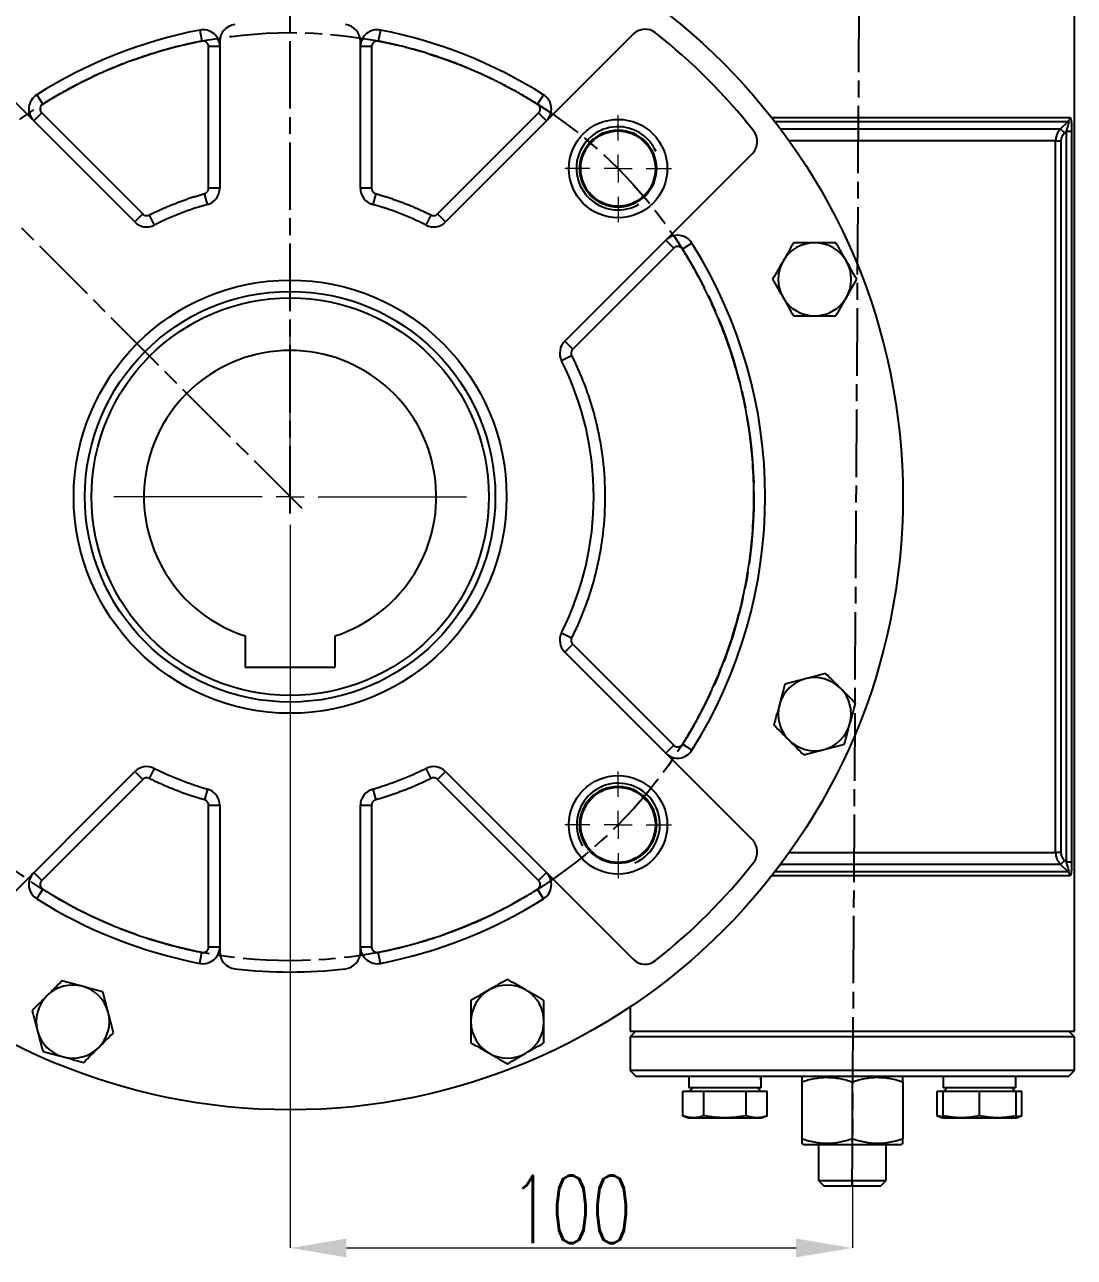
# Model space of a CAD drawing. Header units: millimetres. Extents: x 2448 to 4397, y 790 to 2168.
# Drawn here: x 3603.6 to 3790.3, y 1406.6 to 1625.7 of the extents above; entities that cross this region are included whole.
import ezdxf

# ---------------------------------------------------------------- set-up
doc = ezdxf.new("R2010")
doc.units = ezdxf.units.MM
doc.linetypes.add('AM_ISO08W050', pattern=[18, 12, -1.5, 3, -1.5])
for name, color, linetype, lineweight in [('10', 7, 'Continuous', 0), ('AM_5', 3, 'Continuous', 25), ('AM_7', 4, 'AM_ISO08W050', 25), ('粗实线', 7, 'Continuous', 40)]:
    doc.layers.add(name, color=color, linetype=linetype, lineweight=lineweight)
doc.styles.add('SLDTEXTSTYLE1', font='txt.shx', dxfattribs={"width": 0.7, "bigfont": 'gbcbig.shx'})
doc.dimstyles.new('SLDDIMSTYLE12$0', dxfattribs={"dimtxt": 12, "dimasz": 10, "dimexe": 0, "dimexo": 0.0625, "dimgap": 0.875, "dimtad": 1, "dimdec": 1, "dimlfac": 1.8, "dimrnd": 1e-09, "dimzin": 12, "dimdsep": 46, "dimtxsty": 'SLDTEXTSTYLE1', "dimcen": 0.09, "dimdle": 8.16, "dimclrd": 3, "dimclre": 3, "dimadec": 0, "dimazin": 3, "dimtfac": 1, "dimtdec": 1, "dimtofl": 0, "dimtmove": 0, "dimatfit": 3, "dimfxl": 0, "dimfrac": 2, "dimtolj": 1, "dimlwd": 5, "dimlwe": 5, "dimarcsym": 0})
doc.dimstyles.new('SLDDIMSTYLE12$2', dxfattribs={"dimtxt": 12, "dimasz": 10, "dimexe": 0, "dimexo": 0.0625, "dimgap": 0.875, "dimtad": 1, "dimdec": 1, "dimlfac": 1.8, "dimrnd": 1e-09, "dimzin": 12, "dimdsep": 46, "dimtxsty": 'SLDTEXTSTYLE1', "dimcen": 0.09, "dimdle": 8.16, "dimclrd": 3, "dimclre": 3, "dimadec": 0, "dimazin": 3, "dimtfac": 1, "dimtdec": 1, "dimtofl": 0, "dimtmove": 0, "dimatfit": 3, "dimfxl": 0, "dimfrac": 2, "dimtolj": 1, "dimlwd": 5, "dimlwe": 5, "dimarcsym": 0})
doc.dimstyles.new('SLDDIMSTYLE12$3', dxfattribs={"dimtxt": 12, "dimasz": 10, "dimexe": 0, "dimexo": 0.0625, "dimgap": 0.875, "dimtad": 1, "dimdec": 1, "dimlfac": 1.8, "dimrnd": 1e-09, "dimzin": 12, "dimdsep": 46, "dimtxsty": 'SLDTEXTSTYLE1', "dimcen": 0.09, "dimdle": 8.16, "dimclrd": 3, "dimclre": 3, "dimadec": 0, "dimazin": 3, "dimtfac": 1, "dimtdec": 1, "dimtofl": 0, "dimtmove": 0, "dimatfit": 3, "dimfxl": 0, "dimfrac": 2, "dimtolj": 1, "dimlwd": 5, "dimlwe": 5, "dimarcsym": 0})

# ---------------------------------------------------------------- blocks, each defined once
blk = doc.blocks.new('SW_CENTERMARKSYMBOL_0')
at = {"layer": '10', "color": 0}
for p, q in [((0, 1), (0, 6.269)), ((0, 0), (0, 0.5)), ((-1, 0), (-6.269, 0)), ((0, 0), (-0.5, 0)), ((0, 0), (0, -0.5)), ((0, 0), (0.5, 0)), ((1, 0), (6.269, 0)), ((0, -1), (0, -6.269))]:
    blk.add_line(p, q, dxfattribs=at)
blk = doc.blocks.new('SW_CENTERMARKSYMBOL_1')
at = {"layer": '10', "color": 0}
for p, q in [((0, 1), (0, 1.9)), ((0, 0), (0, 0.5)), ((-1, 0), (-1.9, 0)), ((0, 0), (-0.5, 0)), ((0, 0), (0, -0.5)), ((0, 0), (0.5, 0)), ((1, 0), (1.9, 0)), ((0, -1), (0, -1.9))]:
    blk.add_line(p, q, dxfattribs=at)
blk = doc.blocks.new('SW_CENTERMARKSYMBOL_4')
at = {"layer": '10', "color": 0}
for p, q in [((0, 1), (0, 1.9)), ((0, 0), (0, 0.5)), ((-1, 0), (-1.9, 0)), ((0, 0), (-0.5, 0)), ((0, 0), (0, -0.5)), ((0, 0), (0.5, 0)), ((1, 0), (1.9, 0)), ((0, -1), (0, -1.9))]:
    blk.add_line(p, q, dxfattribs=at)
blk = doc.blocks.new('*D62')
at = {"layer": 'AM_5', "color": 3, "linetype": 'Continuous', "lineweight": 5, "transparency": 16777216}
blk.add_line((3517.02, 1627.25), (3550.51, 1605.85), dxfattribs=at)
at = {"layer": 'AM_5', "color": 3, "lineweight": 5, "transparency": 16777216}
for p, q in [((3650.7, 1541.78), (3650.88, 1541.78)), ((3650.79, 1541.69), (3650.79, 1541.87))]:
    blk.add_line(p, q, dxfattribs=at)
at = {"layer": 'AM_5', "color": 3, "transparency": 16777216}
blk.add_solid([(3551.41, 1607.26), (3549.62, 1604.45), (3558.94, 1600.47)], dxfattribs=at)
at = {"layer": 'Defpoints', "color": 0, "transparency": 16777216}
for p in [(3558.94, 1600.47), (3742.64, 1483.09)]:
    blk.add_point(p, dxfattribs=at)
at = {"layer": 'AM_5', "color": 0, "transparency": 16777216, "insert": (3533.25, 1625.04), "char_height": 12, "attachment_point": 5, "rotation": 327.4226, "style": 'SLDTEXTSTYLE1'}
blk.add_mtext('\\A1;∅218', dxfattribs=at)
blk = doc.blocks.new('*D63')
at = {"layer": 'AM_5', "color": 3, "linetype": 'Continuous', "lineweight": 5, "transparency": 16777216}
blk.add_line((3499.64, 1576.14), (3560.59, 1562.29), dxfattribs=at)
at = {"layer": 'AM_5', "color": 3, "lineweight": 5, "transparency": 16777216}
for p, q in [((3650.7, 1541.78), (3650.88, 1541.78)), ((3650.79, 1541.69), (3650.79, 1541.87))]:
    blk.add_line(p, q, dxfattribs=at)
at = {"layer": 'AM_5', "color": 3, "transparency": 16777216}
blk.add_solid([(3560.96, 1563.91), (3560.22, 1560.66), (3570.34, 1560.07)], dxfattribs=at)
at = {"layer": 'Defpoints', "color": 0, "transparency": 16777216}
for p in [(3570.34, 1560.07), (3731.24, 1523.48)]:
    blk.add_point(p, dxfattribs=at)
at = {"layer": 'AM_5', "color": 0, "transparency": 16777216, "insert": (3515.67, 1579.55), "char_height": 12, "attachment_point": 5, "rotation": 347.19, "style": 'SLDTEXTSTYLE1'}
blk.add_mtext('\\A1;∅165', dxfattribs=at)
blk = doc.blocks.new('*D68')
at = {"layer": 'AM_5', "color": 3, "lineweight": 5, "transparency": 16777216}
blk.add_line((3650.79, 1510.37), (3650.79, 1408.22), dxfattribs=at)
at = {"layer": 'AM_5', "color": 3, "linetype": 'Continuous', "lineweight": 5, "transparency": 16777216}
for p, q in [((3750.8, 1420.16), (3750.8, 1408.22)), ((3660.79, 1408.22), (3740.8, 1408.22))]:
    blk.add_line(p, q, dxfattribs=at)
at = {"layer": 'AM_5', "color": 3, "transparency": 16777216}
for points in [[(3660.79, 1409.89), (3660.79, 1406.56), (3650.79, 1408.22)], [(3740.8, 1409.89), (3740.8, 1406.56), (3750.8, 1408.22)]]:
    blk.add_solid(points, dxfattribs=at)
at = {"layer": 'Defpoints', "color": 0, "transparency": 16777216}
for p in [(3650.79, 1510.43), (3750.8, 1420.22), (3750.8, 1408.22)]:
    blk.add_point(p, dxfattribs=at)
at = {"layer": 'AM_5', "color": 0, "transparency": 16777216, "insert": (3700.79, 1415.1), "char_height": 12, "attachment_point": 5, "style": 'SLDTEXTSTYLE1'}
blk.add_mtext('\\A1;100', dxfattribs=at)
blk = doc.blocks.new('*D51')
at = {"layer": 'AM_5', "color": 3, "linetype": 'Continuous', "lineweight": 5, "transparency": 16777216}
blk.add_line((3650.79, 1656.41), (3650.79, 1666.64), dxfattribs=at)
at = {"layer": 'AM_5', "color": 3, "lineweight": 5, "transparency": 16777216}
blk.add_line((3592.41, 1600.16), (3562.5, 1630.07), dxfattribs=at)
at = {"layer": 'AM_5', "color": 3, "linetype": 'Continuous', "lineweight": 5, "transparency": 16777216}
blk.add_arc((3650.79, 1541.78), 124.86, 94.59, 130.41, dxfattribs=at)
at = {"layer": 'AM_5', "color": 3, "transparency": 16777216}
for points in [[(3640.73, 1667.9), (3640.87, 1664.57), (3650.79, 1666.64)], [(3570.98, 1635.62), (3568.72, 1638.07), (3562.5, 1630.07)]]:
    blk.add_solid(points, dxfattribs=at)
at = {"layer": 'Defpoints', "color": 0, "transparency": 16777216}
for p in [(3618.48, 1662.38), (3650.79, 1656.35), (3592.46, 1600.11), (3650.79, 1541.78), (3650.79, 1426.29)]:
    blk.add_point(p, dxfattribs=at)
at = {"layer": 'AM_5', "color": 0, "transparency": 16777216, "insert": (3600.38, 1663.48), "char_height": 12, "attachment_point": 5, "rotation": 22.5, "style": 'SLDTEXTSTYLE1'}
blk.add_mtext('\\A1;45°', dxfattribs=at)
blk = doc.blocks.new('*U44')
at = {"layer": 'AM_5', "linetype": 'ByBlock'}
blk.add_arc((0, 0.31), 7.39, 113.617, 30.178, dxfattribs=at)
at = {"layer": '粗实线', "linetype": 'ByBlock'}
blk.add_circle((0.05, 0.33), 6.75, dxfattribs=at)
blk = doc.blocks.new('*U46')
at = {"layer": '粗实线', "color": 0, "linetype": 'ByBlock', "lineweight": -2, "transparency": 16777216}
blk.add_blockref('*U44', (19354.88, 3195.29), dxfattribs=at)
for p, rotation in [((19471.27, 3195.66), 270), ((19355.25, 3078.89), 90.00000000000001), ((19471.65, 3079.27), 180)]:
    blk.add_blockref('*U44', p, dxfattribs=dict(at, rotation=rotation))

msp = doc.modelspace()

# ---------------------------------------------------------------- linework, layer by layer
at = {"color": 7, "linetype": 'Continuous', "lineweight": 25}
for p, q in [((3790.291, 1446.777), (3790.291, 1636.777)), ((3623.155, 1590.626), (3589.774, 1624.007)), ((3634.721, 1624.734), (3635.101, 1622.771)), ((3666.862, 1624.734), (3666.482, 1622.771)), ((3711.809, 1624.007), (3678.427, 1590.626)), ((3638.291, 1621.789), (3636.291, 1621.789)), ((3636.291, 1596.629), (3636.291, 1621.789)), ((3638.291, 1622.721), (3638.291, 1596.629)), ((3663.291, 1596.629), (3663.291, 1622.721)), ((3665.291, 1621.789), (3663.291, 1621.789)), ((3665.291, 1621.789), (3665.291, 1596.629)), ((3605.713, 1613.248), (3606.78, 1611.556)), ((3695.87, 1613.248), (3694.803, 1611.556)), ((3606.606, 1610.004), (3605.192, 1608.589)), ((3606.606, 1610.004), (3624.57, 1592.04)), ((3677.013, 1592.04), (3694.977, 1610.004)), ((3696.391, 1608.589), (3694.977, 1610.004)), ((3736.444, 1609.191), (3789.49, 1609.191)), ((3736.996, 1608.484), (3789.203, 1608.484)), ((3738.007, 1607.155), (3787.847, 1607.155)), ((3787.847, 1607.155), (3789.203, 1608.484)), ((3788.539, 1606.448), (3787.847, 1607.155)), ((3788.539, 1606.448), (3788.821, 1606.724)), ((3789.809, 1606.724), (3788.821, 1606.724)), ((3788.821, 1606.724), (3788.821, 1476.829)), ((3789.809, 1606.724), (3789.809, 1476.829)), ((3786.962, 1605.034), (3739.558, 1605.034)), ((3786.962, 1478.519), (3786.962, 1605.034)), ((3786.962, 1605.034), (3787.94, 1605.034)), ((3787.94, 1478.519), (3787.94, 1605.034)), ((3699.641, 1569.413), (3733.022, 1602.794)), ((3636.107, 1593.742), (3635.563, 1595.666)), ((3638.291, 1596.629), (3636.291, 1596.629)), ((3665.291, 1596.629), (3663.291, 1596.629)), ((3666.019, 1595.666), (3665.476, 1593.742)), ((3624.57, 1592.04), (3623.155, 1590.626)), ((3625.724, 1591.853), (3626.62, 1590.065)), ((3674.963, 1590.065), (3675.858, 1591.853)), ((3678.427, 1590.626), (3677.013, 1592.04)), ((3719.018, 1585.962), (3717.604, 1587.376)), ((3722.263, 1586.855), (3720.571, 1585.788)), ((3719.018, 1585.962), (3701.055, 1567.998)), ((3701.055, 1567.998), (3699.641, 1569.413)), ((3700.868, 1566.844), (3699.079, 1565.949)), ((3642.791, 1517.038), (3642.791, 1511.477)), ((3658.791, 1511.477), (3658.791, 1517.038)), ((3699.079, 1517.605), (3700.868, 1516.71)), ((3699.641, 1514.141), (3701.055, 1515.555)), ((3701.055, 1515.555), (3719.018, 1497.591)), ((3733.022, 1480.759), (3699.641, 1514.141)), ((3642.791, 1511.477), (3658.791, 1511.477)), ((3717.604, 1496.177), (3719.018, 1497.591)), ((3722.263, 1496.698), (3720.571, 1497.765)), ((3589.774, 1459.546), (3623.155, 1492.927)), ((3623.155, 1492.927), (3624.57, 1491.513)), ((3626.62, 1493.489), (3625.724, 1491.7)), ((3675.858, 1491.7), (3674.963, 1493.489)), ((3677.013, 1491.513), (3678.427, 1492.927)), ((3678.427, 1492.927), (3711.809, 1459.546)), ((3624.57, 1491.513), (3606.606, 1473.55)), ((3694.977, 1473.55), (3677.013, 1491.513)), ((3636.107, 1489.812), (3635.563, 1487.887)), ((3665.476, 1489.812), (3666.019, 1487.887)), ((3636.291, 1486.925), (3638.291, 1486.925)), ((3636.291, 1461.764), (3636.291, 1486.925)), ((3638.291, 1486.925), (3638.291, 1460.832)), ((3663.291, 1460.832), (3663.291, 1486.925)), ((3663.291, 1486.925), (3665.291, 1486.925)), ((3665.291, 1486.925), (3665.291, 1461.764)), ((3739.558, 1478.519), (3786.962, 1478.519)), ((3787.94, 1478.519), (3786.962, 1478.519)), ((3787.847, 1476.398), (3788.539, 1477.105)), ((3788.539, 1477.105), (3788.821, 1476.829)), ((3605.192, 1474.964), (3606.606, 1473.55)), ((3694.977, 1473.55), (3696.391, 1474.964)), ((3789.203, 1475.07), (3736.996, 1475.07)), ((3787.847, 1476.398), (3738.007, 1476.398)), ((3789.203, 1475.07), (3787.847, 1476.398)), ((3789.809, 1476.829), (3788.821, 1476.829)), ((3789.49, 1474.362), (3736.444, 1474.362)), ((3605.713, 1470.305), (3606.78, 1471.997)), ((3695.87, 1470.305), (3694.803, 1471.997)), ((3636.291, 1461.764), (3638.291, 1461.764)), ((3663.291, 1461.764), (3665.291, 1461.764)), ((3634.721, 1458.819), (3635.101, 1460.782)), ((3666.862, 1458.819), (3666.482, 1460.782)), ((3711.291, 1451.108), (3711.291, 1446.777)), ((3712.291, 1446.777), (3711.291, 1445.777)), ((3711.291, 1446.777), (3750.791, 1446.777)), ((3750.791, 1446.777), (3790.291, 1446.777)), ((3790.291, 1445.777), (3789.291, 1446.777)), ((3711.291, 1445.777), (3711.291, 1439.777)), ((3750.791, 1445.777), (3711.291, 1445.777)), ((3790.291, 1445.777), (3750.791, 1445.777)), ((3790.291, 1439.777), (3790.291, 1445.777)), ((3711.291, 1439.777), (3712.291, 1438.777)), ((3790.291, 1439.777), (3711.291, 1439.777)), ((3789.291, 1438.777), (3790.291, 1439.777)), ((3712.291, 1438.777), (3789.291, 1438.777)), ((3721.724, 1438.777), (3721.724, 1436.677)), ((3734.604, 1436.677), (3734.604, 1438.777)), ((3742.166, 1438.777), (3741.791, 1438.56)), ((3741.791, 1437.756), (3741.791, 1427.597)), ((3750.791, 1437.756), (3750.791, 1427.597)), ((3759.791, 1438.56), (3759.416, 1438.777)), ((3759.791, 1437.756), (3759.791, 1427.597)), ((3766.979, 1438.777), (3766.979, 1436.677)), ((3779.859, 1436.677), (3779.859, 1438.777)), ((3720.658, 1431.743), (3720.658, 1436.077)), ((3720.658, 1436.077), (3724.411, 1436.077)), ((3734.604, 1436.677), (3721.724, 1436.677)), ((3722.429, 1436.677), (3721.829, 1436.077)), ((3724.411, 1431.743), (3724.411, 1436.077)), ((3724.411, 1436.077), (3731.917, 1436.077)), ((3731.917, 1431.743), (3731.917, 1436.077)), ((3731.917, 1436.077), (3735.67, 1436.077)), ((3734.499, 1436.077), (3733.899, 1436.677)), ((3735.67, 1431.743), (3735.67, 1436.077)), ((3765.913, 1431.743), (3765.913, 1436.077)), ((3765.913, 1436.077), (3766.919, 1436.077)), ((3766.919, 1436.077), (3766.919, 1431.743)), ((3766.919, 1436.077), (3773.419, 1436.077)), ((3779.859, 1436.677), (3766.979, 1436.677)), ((3767.684, 1436.677), (3767.084, 1436.077)), ((3773.419, 1431.743), (3773.419, 1436.077)), ((3773.419, 1436.077), (3779.919, 1436.077)), ((3779.754, 1436.077), (3779.154, 1436.677)), ((3779.919, 1436.077), (3780.924, 1436.077)), ((3779.919, 1431.743), (3779.919, 1436.077)), ((3780.924, 1431.743), (3780.924, 1436.077)), ((3720.658, 1431.743), (3721.664, 1431.377)), ((3721.664, 1431.377), (3722.535, 1431.377)), ((3722.535, 1431.377), (3728.164, 1431.377)), ((3728.164, 1431.377), (3733.793, 1431.377)), ((3733.793, 1431.377), (3734.664, 1431.377)), ((3734.664, 1431.377), (3735.67, 1431.743)), ((3765.913, 1431.743), (3766.919, 1431.377)), ((3766.919, 1431.547), (3765.913, 1431.743)), ((3766.919, 1431.377), (3770.169, 1431.377)), ((3770.169, 1431.377), (3776.669, 1431.377)), ((3776.669, 1431.377), (3779.919, 1431.377)), ((3779.919, 1431.377), (3780.924, 1431.743)), ((3780.924, 1431.743), (3779.919, 1431.547)), ((3741.791, 1426.793), (3742.166, 1426.577)), ((3759.416, 1426.577), (3759.791, 1426.793)), ((3759.416, 1426.577), (3742.166, 1426.577)), ((3744.791, 1426.577), (3744.791, 1420.224)), ((3756.791, 1420.224), (3756.791, 1426.577)), ((3744.791, 1420.224), (3745.738, 1419.277)), ((3744.791, 1420.224), (3750.791, 1420.224)), ((3750.791, 1420.224), (3756.791, 1420.224)), ((3755.844, 1419.277), (3756.791, 1420.224)), ((3745.738, 1419.277), (3755.844, 1419.277))]:
    msp.add_line(p, q, dxfattribs=at)
for centre, radius in [((3650.791, 1541.777), 109), ((3709.128, 1600.113), 8.75), ((3650.791, 1541.777), 38.5), ((3650.791, 1541.777), 36.5), ((3650.791, 1541.777), 35.345), ((3709.128, 1483.44), 8.75)]:
    msp.add_circle(centre, radius, dxfattribs=at)
for centre, radius, start, end in [((3650.791, 1541.777), 84.5, 100.96353, 122.24051), ((3635.291, 1621.789), 3, 0, 100.96353), ((3641.291, 1622.721), 3, 96.69387, 180), ((3660.291, 1622.721), 3, 0, 83.30613), ((3666.291, 1621.789), 3, 79.03647, 180), ((3650.791, 1541.777), 84.5, 57.75949, 79.03647), ((3713.93, 1621.886), 3, 51.75633, 135), ((3650.791, 1541.777), 105, 38.24367, 51.75633), ((3607.313, 1610.711), 3, 122.24051, 225), ((3694.27, 1610.711), 3, 315, 57.75949), ((3788.479, 1609.189), 1.01, 315.72612, 0.09843), ((3730.901, 1604.915), 3, 315, 38.24367), ((3635.291, 1596.629), 3, 285.77913, 0), ((3666.291, 1596.629), 3, 180, 254.22087), ((3650.791, 1541.777), 54, 105.77913, 116.59152), ((3650.791, 1541.777), 54, 63.40848, 74.22087), ((3625.277, 1592.747), 3, 225, 296.59152), ((3676.306, 1592.747), 3, 243.40848, 315), ((3719.725, 1585.255), 3, 32.24051, 135), ((3650.791, 1541.777), 84.5, 327.75949, 32.24051), ((3744.103, 1580.428), 6.5, 90, 150), ((3744.103, 1580.428), 6.5, 30, 90), ((3744.103, 1580.428), 6.5, 150, 210), ((3744.103, 1580.428), 6.5, 330, 30), ((3744.103, 1580.428), 6.5, 210, 270), ((3744.103, 1580.428), 6.5, 270, 330), ((3701.762, 1567.291), 3, 135, 206.59152), ((3650.791, 1541.777), 26, 287.92021, 252.07979), ((3650.791, 1541.777), 54, 333.40848, 26.59152), ((3701.762, 1516.262), 3, 153.40848, 225), ((3744.103, 1503.126), 6.5, 105, 165), ((3744.103, 1503.126), 6.5, 45, 105), ((3744.103, 1503.126), 6.5, 345, 45), ((3744.103, 1503.126), 6.5, 165, 225), ((3744.103, 1503.126), 6.5, 285, 345), ((3744.103, 1503.126), 6.5, 225, 285), ((3719.725, 1498.298), 3, 225, 327.75949), ((3625.277, 1490.806), 3, 63.40848, 135), ((3650.791, 1541.777), 54, 243.40848, 254.22087), ((3650.791, 1541.777), 54, 285.77913, 296.59152), ((3676.306, 1490.806), 3, 45, 116.59152), ((3635.291, 1486.925), 3, 0, 74.22087), ((3666.291, 1486.925), 3, 105.77913, 180), ((3730.901, 1478.638), 3, 321.75633, 45), ((3607.313, 1472.843), 3, 135, 237.75949), ((3694.27, 1472.843), 3, 302.24051, 45), ((3650.791, 1541.777), 105, 308.24367, 321.75633), ((3788.479, 1474.364), 1.01, 359.90157, 44.27388), ((3650.791, 1541.777), 84.5, 237.75949, 259.03647), ((3650.791, 1541.777), 84.5, 280.96353, 302.24051), ((3635.291, 1461.764), 3, 259.03647, 0), ((3666.291, 1461.764), 3, 180, 280.96353), ((3641.291, 1460.832), 3, 180, 263.30613), ((3660.291, 1460.832), 3, 276.69387, 0), ((3713.93, 1461.667), 3, 225, 308.24367), ((3650.791, 1541.777), 84.5, 263.30613, 276.69387), ((3612.14, 1448.465), 6.5, 135, 195), ((3612.14, 1448.465), 6.5, 75, 135), ((3612.14, 1448.465), 6.5, 15, 75), ((3689.442, 1448.465), 6.5, 120, 180), ((3689.442, 1448.465), 6.5, 60, 120), ((3689.442, 1448.465), 6.5, 0, 60), ((3612.14, 1448.465), 6.5, 315, 15), ((3612.14, 1448.465), 6.5, 195, 255), ((3689.442, 1448.465), 6.5, 180, 240), ((3689.442, 1448.465), 6.5, 300, 0), ((3612.14, 1448.465), 6.5, 255, 315), ((3689.442, 1448.465), 6.5, 240, 300)]:
    msp.add_arc(centre, radius, start, end, dxfattribs=at)
for centre, start_param, end_param in [((3728.164, 1436.677), 4.712389, 4.9017857), ((3728.164, 1438.777), 4.6181162, 4.712389)]:
    msp.add_ellipse(centre, major_axis=(0, 11.154), ratio=0.5773503, start_param=start_param, end_param=end_param, dxfattribs=at)
for points, knots in [([(3635.101, 1622.771), (3634.806, 1622.713), (3634.215, 1622.596), (3633.332, 1622.41), (3632.452, 1622.214), (3631.574, 1622.009), (3630.7, 1621.795), (3629.828, 1621.571), (3628.958, 1621.338), (3628.092, 1621.095), (3627.228, 1620.843), (3626.367, 1620.581), (3625.509, 1620.31), (3624.653, 1620.029), (3623.801, 1619.739), (3622.951, 1619.439), (3622.104, 1619.13), (3621.259, 1618.812), (3620.169, 1618.387), (3618.838, 1617.844), (3617.274, 1617.168), (3615.727, 1616.461), (3614.195, 1615.723), (3612.679, 1614.953), (3611.18, 1614.152), (3609.696, 1613.319), (3608.227, 1612.457), (3607.262, 1611.857), (3606.78, 1611.556)], [0, 0, 0, 0, 0.02948127, 0.05893633, 0.08836867, 0.11778178, 0.14717919, 0.17656439, 0.20594091, 0.23531227, 0.26468199, 0.29405359, 0.32343061, 0.35281655, 0.38221494, 0.41162929, 0.44106311, 0.47051989, 0.50000314, 0.5556672, 0.61124879, 0.66677153, 0.7222591, 0.77773524, 0.83322369, 0.88874819, 0.94433242, 1, 1, 1, 1]), ([(3635.998, 1622.496), (3635.975, 1622.519), (3635.927, 1622.564), (3635.849, 1622.622), (3635.765, 1622.672), (3635.677, 1622.714), (3635.564, 1622.754), (3635.426, 1622.785), (3635.263, 1622.795), (3635.155, 1622.779), (3635.101, 1622.771)], [0, 0, 0, 0, 0.10091869, 0.20042473, 0.29948448, 0.3990773, 0.50016707, 0.66741448, 0.83251407, 1, 1, 1, 1]), ([(3636.291, 1621.789), (3636.29, 1621.822), (3636.289, 1621.887), (3636.274, 1621.984), (3636.25, 1622.079), (3636.206, 1622.203), (3636.13, 1622.35), (3636.042, 1622.447), (3635.998, 1622.496)], [0, 0, 0, 0, 0.12512191, 0.24940067, 0.3740493, 0.5002702, 0.74940614, 1, 1, 1, 1]), ([(3666.482, 1622.771), (3666.452, 1622.776), (3666.394, 1622.786), (3666.306, 1622.791), (3666.219, 1622.788), (3666.131, 1622.778), (3666.002, 1622.751), (3665.835, 1622.689), (3665.65, 1622.567), (3665.495, 1622.408), (3665.392, 1622.24), (3665.331, 1622.08), (3665.297, 1621.936), (3665.293, 1621.838), (3665.291, 1621.789)], [0, 0, 0, 0, 0.0503947, 0.1002231, 0.1498774, 0.1997543, 0.2502449, 0.375002, 0.5000674, 0.6248247, 0.7498901, 0.8334997, 0.9162569, 1, 1, 1, 1]), ([(3694.803, 1611.556), (3694.548, 1611.716), (3694.038, 1612.036), (3693.266, 1612.504), (3692.491, 1612.965), (3691.711, 1613.416), (3690.927, 1613.858), (3690.138, 1614.292), (3689.344, 1614.717), (3688.546, 1615.133), (3687.744, 1615.541), (3686.937, 1615.939), (3686.126, 1616.329), (3685.31, 1616.71), (3684.49, 1617.083), (3683.665, 1617.446), (3682.836, 1617.801), (3682.003, 1618.147), (3680.917, 1618.583), (3679.575, 1619.099), (3677.973, 1619.677), (3676.361, 1620.221), (3674.739, 1620.731), (3673.107, 1621.208), (3671.466, 1621.651), (3669.814, 1622.06), (3668.153, 1622.437), (3667.039, 1622.659), (3666.482, 1622.771)], [0, 0, 0, 0, 0.0294813, 0.0589363, 0.0883687, 0.1177818, 0.1471792, 0.1765644, 0.2059409, 0.2353123, 0.264682, 0.2940536, 0.3234306, 0.3528166, 0.3822149, 0.4116293, 0.4410631, 0.4705199, 0.5000031, 0.5556672, 0.6112488, 0.6667715, 0.7222591, 0.7777352, 0.8332237, 0.8887482, 0.9443324, 1, 1, 1, 1]), ([(3606.78, 1611.556), (3606.755, 1611.54), (3606.705, 1611.507), (3606.636, 1611.449), (3606.573, 1611.386), (3606.516, 1611.317), (3606.44, 1611.206), (3606.36, 1611.043), (3606.311, 1610.823), (3606.311, 1610.597), (3606.356, 1610.401), (3606.426, 1610.242), (3606.505, 1610.114), (3606.572, 1610.04), (3606.606, 1610.004)], [0, 0, 0, 0, 0.0504118, 0.1002352, 0.1498769, 0.1997479, 0.2502538, 0.3750108, 0.5000699, 0.624827, 0.7498862, 0.8335095, 0.9162456, 1, 1, 1, 1]), ([(3694.977, 1610.004), (3694.998, 1610.026), (3695.042, 1610.072), (3695.098, 1610.148), (3695.147, 1610.228), (3695.205, 1610.346), (3695.256, 1610.506), (3695.276, 1610.71), (3695.256, 1610.915), (3695.195, 1611.105), (3695.103, 1611.277), (3695.019, 1611.371), (3694.977, 1611.418)], [0, 0, 0, 0, 0.060259, 0.1200207, 0.1798243, 0.2402078, 0.3699983, 0.5001303, 0.629921, 0.7600531, 0.8799433, 1, 1, 1, 1]), ([(3789.49, 1609.191), (3789.498, 1609.19), (3789.514, 1609.188), (3789.537, 1609.173), (3789.56, 1609.148), (3789.582, 1609.113), (3789.603, 1609.069), (3789.623, 1609.014), (3789.657, 1608.902), (3789.701, 1608.691), (3789.743, 1608.352), (3789.774, 1607.97), (3789.792, 1607.613), (3789.803, 1607.289), (3789.808, 1607.01), (3789.808, 1606.82), (3789.809, 1606.724)], [0, 0, 0, 0, 0.0359777, 0.0714782, 0.1067522, 0.1420549, 0.177641, 0.2137593, 0.2506477, 0.3715956, 0.5007582, 0.6220505, 0.7499647, 0.8318195, 0.9149841, 1, 1, 1, 1]), ([(3787.847, 1607.155), (3787.565, 1606.876), (3787.345, 1606.547), (3787.117, 1606.003), (3787.059, 1605.812), (3786.982, 1605.428), (3786.962, 1605.233), (3786.962, 1605.034)], [0, 0, 0, 0, 0.5, 0.5, 0.75, 0.75, 1, 1, 1, 1]), ([(3787.94, 1605.034), (3787.94, 1605.167), (3787.953, 1605.297), (3788.005, 1605.553), (3788.045, 1605.68), (3788.199, 1606.043), (3788.348, 1606.262), (3788.539, 1606.448)], [0, 0, 0, 0, 0.25, 0.25, 0.5, 0.5, 1, 1, 1, 1]), ([(3789.203, 1608.484), (3789.224, 1608.491), (3789.239, 1608.482), (3789.256, 1608.431), (3789.258, 1608.39), (3789.246, 1608.229), (3789.216, 1608.075), (3789.13, 1607.727), (3789.077, 1607.536), (3788.956, 1607.135), (3788.89, 1606.931), (3788.821, 1606.724)], [0, 0, 0, 0, 0.125, 0.125, 0.25, 0.25, 0.5, 0.5, 0.75, 0.75, 1, 1, 1, 1]), ([(3625.724, 1591.853), (3625.95, 1591.965), (3626.402, 1592.189), (3627.085, 1592.513), (3627.771, 1592.828), (3628.461, 1593.134), (3629.155, 1593.43), (3629.852, 1593.717), (3630.553, 1593.994), (3631.258, 1594.262), (3631.966, 1594.52), (3632.678, 1594.769), (3633.394, 1595.008), (3634.113, 1595.237), (3634.836, 1595.458), (3635.321, 1595.597), (3635.563, 1595.666)], [0, 0, 0, 0, 0.0715977, 0.1431173, 0.214572, 0.2859746, 0.3573381, 0.4286756, 0.5, 0.5713244, 0.6426619, 0.7140254, 0.785428, 0.8568827, 0.9284023, 1, 1, 1, 1]), ([(3635.563, 1595.666), (3635.597, 1595.677), (3635.663, 1595.698), (3635.759, 1595.743), (3635.867, 1595.807), (3635.981, 1595.898), (3636.092, 1596.023), (3636.182, 1596.163), (3636.245, 1596.315), (3636.284, 1596.471), (3636.289, 1596.576), (3636.291, 1596.629)], [0, 0, 0, 0, 0.0811895, 0.162018, 0.2433868, 0.3715221, 0.5000673, 0.6282027, 0.7567481, 0.8782732, 1, 1, 1, 1]), ([(3665.291, 1596.629), (3665.292, 1596.596), (3665.294, 1596.531), (3665.309, 1596.434), (3665.333, 1596.338), (3665.377, 1596.215), (3665.453, 1596.068), (3665.54, 1595.971), (3665.584, 1595.922)], [0, 0, 0, 0, 0.1251219, 0.2494007, 0.3740493, 0.5002702, 0.7494061, 1, 1, 1, 1]), ([(3665.584, 1595.922), (3665.609, 1595.898), (3665.659, 1595.851), (3665.741, 1595.791), (3665.829, 1595.74), (3665.922, 1595.697), (3665.987, 1595.677), (3666.019, 1595.666)], [0, 0, 0, 0, 0.202125, 0.4010659, 0.5989341, 0.797875, 1, 1, 1, 1]), ([(3666.019, 1595.666), (3666.262, 1595.597), (3666.747, 1595.458), (3667.469, 1595.237), (3668.189, 1595.008), (3668.905, 1594.769), (3669.617, 1594.52), (3670.325, 1594.262), (3671.03, 1593.994), (3671.731, 1593.717), (3672.428, 1593.43), (3673.122, 1593.134), (3673.812, 1592.828), (3674.498, 1592.513), (3675.181, 1592.189), (3675.633, 1591.965), (3675.858, 1591.853)], [0, 0, 0, 0, 0.0715977, 0.1431173, 0.214572, 0.2859746, 0.3573381, 0.4286756, 0.5, 0.5713244, 0.6426619, 0.7140254, 0.785428, 0.8568827, 0.9284023, 1, 1, 1, 1]), ([(3624.57, 1592.04), (3624.594, 1592.017), (3624.643, 1591.97), (3624.726, 1591.911), (3624.83, 1591.849), (3624.96, 1591.794), (3625.116, 1591.756), (3625.276, 1591.743), (3625.433, 1591.756), (3625.585, 1591.791), (3625.678, 1591.832), (3625.724, 1591.853)], [0, 0, 0, 0, 0.0813325, 0.1623376, 0.2438581, 0.3717459, 0.5000629, 0.6279508, 0.7562678, 0.8780283, 1, 1, 1, 1]), ([(3675.858, 1591.853), (3675.889, 1591.839), (3675.951, 1591.81), (3676.048, 1591.78), (3676.166, 1591.754), (3676.307, 1591.743), (3676.467, 1591.756), (3676.623, 1591.794), (3676.768, 1591.856), (3676.901, 1591.937), (3676.976, 1592.006), (3677.013, 1592.04)], [0, 0, 0, 0, 0.0813325, 0.1623376, 0.2438581, 0.3717459, 0.5000629, 0.6279508, 0.7562678, 0.8780283, 1, 1, 1, 1]), ([(3720.433, 1585.962), (3720.41, 1585.984), (3720.364, 1586.027), (3720.288, 1586.083), (3720.208, 1586.132), (3720.091, 1586.19), (3719.93, 1586.241), (3719.726, 1586.262), (3719.521, 1586.241), (3719.331, 1586.18), (3719.159, 1586.088), (3719.065, 1586.004), (3719.018, 1585.962)], [0, 0, 0, 0, 0.060259, 0.1200207, 0.1798243, 0.2402078, 0.3699983, 0.5001303, 0.629921, 0.7600531, 0.8799433, 1, 1, 1, 1]), ([(3720.571, 1497.765), (3720.737, 1498.029), (3721.067, 1498.557), (3721.551, 1499.356), (3722.027, 1500.159), (3722.493, 1500.967), (3722.95, 1501.781), (3723.398, 1502.599), (3723.836, 1503.423), (3724.265, 1504.251), (3724.685, 1505.085), (3725.095, 1505.923), (3725.496, 1506.767), (3726.564, 1509.078), (3728.154, 1512.924), (3729.993, 1518.439), (3731.45, 1524.108), (3732.507, 1529.926), (3733.149, 1535.826), (3733.363, 1541.776), (3733.149, 1547.727), (3732.507, 1553.627), (3731.45, 1559.445), (3729.993, 1565.114), (3728.154, 1570.629), (3726.479, 1574.681), (3725.214, 1577.391), (3724.509, 1578.828), (3723.777, 1580.25), (3723.018, 1581.658), (3722.231, 1583.05), (3721.418, 1584.429), (3720.854, 1585.335), (3720.571, 1585.788)], [0, 0, 0, 0, 0.0100671, 0.0201279, 0.0301836, 0.0402356, 0.050285, 0.0603332, 0.0703815, 0.0804311, 0.0904834, 0.1005397, 0.1106012, 0.1206692, 0.1828153, 0.2449671, 0.3083928, 0.3718241, 0.4359097, 0.5000006, 0.5640861, 0.6281771, 0.6916028, 0.7550342, 0.8171802, 0.879332, 0.8965858, 0.9138237, 0.931052, 0.9482773, 0.965506, 0.9827448, 1, 1, 1, 1]), ([(3701.055, 1567.998), (3701.032, 1567.974), (3700.985, 1567.925), (3700.925, 1567.842), (3700.864, 1567.738), (3700.809, 1567.608), (3700.771, 1567.452), (3700.757, 1567.292), (3700.771, 1567.135), (3700.805, 1566.983), (3700.847, 1566.89), (3700.868, 1566.844)], [0, 0, 0, 0, 0.0813325, 0.1623376, 0.2438581, 0.3717459, 0.5000629, 0.6279508, 0.7562678, 0.8780283, 1, 1, 1, 1]), ([(3700.868, 1566.844), (3700.972, 1566.633), (3701.181, 1566.212), (3701.484, 1565.575), (3701.78, 1564.936), (3702.067, 1564.292), (3702.346, 1563.645), (3702.618, 1562.995), (3702.88, 1562.341), (3703.135, 1561.684), (3703.677, 1560.232), (3704.434, 1557.961), (3705.283, 1554.821), (3705.952, 1551.622), (3706.596, 1547.278), (3706.922, 1541.777), (3706.596, 1536.276), (3705.952, 1531.932), (3705.283, 1528.733), (3704.434, 1525.592), (3703.617, 1523.143), (3702.935, 1521.343), (3702.459, 1520.167), (3701.956, 1519.002), (3701.428, 1517.848), (3701.055, 1517.089), (3700.868, 1516.71)], [0, 0, 0, 0, 0.0135726, 0.02713791, 0.04069809, 0.05425527, 0.06781162, 0.08136929, 0.09493042, 0.10849717, 0.12207168, 0.18434357, 0.24662524, 0.30975826, 0.3729012, 0.50000089, 0.62710059, 0.69023361, 0.75337655, 0.81564843, 0.8779301, 0.90235508, 0.92676201, 0.95116344, 0.97557192, 1, 1, 1, 1]), ([(3700.868, 1516.71), (3700.853, 1516.679), (3700.825, 1516.618), (3700.794, 1516.521), (3700.769, 1516.402), (3700.758, 1516.261), (3700.771, 1516.102), (3700.809, 1515.945), (3700.871, 1515.8), (3700.952, 1515.667), (3701.02, 1515.592), (3701.055, 1515.555)], [0, 0, 0, 0, 0.0813325, 0.1623376, 0.2438581, 0.3717459, 0.5000629, 0.6279508, 0.7562678, 0.8780283, 1, 1, 1, 1]), ([(3719.018, 1497.591), (3719.04, 1497.571), (3719.083, 1497.529), (3719.155, 1497.475), (3719.231, 1497.428), (3719.311, 1497.387), (3719.435, 1497.337), (3719.612, 1497.296), (3719.837, 1497.297), (3720.058, 1497.346), (3720.238, 1497.433), (3720.379, 1497.537), (3720.486, 1497.642), (3720.543, 1497.724), (3720.571, 1497.765)], [0, 0, 0, 0, 0.0504118, 0.1002352, 0.1498769, 0.1997479, 0.2502538, 0.3750108, 0.5000699, 0.624827, 0.7498862, 0.8335095, 0.9162456, 1, 1, 1, 1]), ([(3625.724, 1491.7), (3625.694, 1491.715), (3625.632, 1491.743), (3625.535, 1491.774), (3625.417, 1491.799), (3625.276, 1491.811), (3625.116, 1491.797), (3624.96, 1491.759), (3624.815, 1491.697), (3624.682, 1491.616), (3624.607, 1491.548), (3624.57, 1491.513)], [0, 0, 0, 0, 0.0813325, 0.1623376, 0.2438581, 0.3717459, 0.5000629, 0.6279508, 0.7562678, 0.8780283, 1, 1, 1, 1]), ([(3635.563, 1487.887), (3635.321, 1487.956), (3634.836, 1488.095), (3634.113, 1488.316), (3633.394, 1488.546), (3632.678, 1488.785), (3631.966, 1489.033), (3631.258, 1489.292), (3630.553, 1489.559), (3629.852, 1489.836), (3629.155, 1490.123), (3628.461, 1490.419), (3627.771, 1490.725), (3627.085, 1491.04), (3626.402, 1491.364), (3625.95, 1491.588), (3625.724, 1491.7)], [0, 0, 0, 0, 0.0715977, 0.1431173, 0.214572, 0.2859746, 0.3573381, 0.4286756, 0.5, 0.5713244, 0.6426619, 0.7140254, 0.785428, 0.8568827, 0.9284023, 1, 1, 1, 1]), ([(3675.858, 1491.7), (3675.633, 1491.588), (3675.181, 1491.364), (3674.498, 1491.04), (3673.812, 1490.725), (3673.122, 1490.419), (3672.428, 1490.123), (3671.731, 1489.836), (3671.03, 1489.559), (3670.325, 1489.292), (3669.617, 1489.033), (3668.905, 1488.785), (3668.189, 1488.546), (3667.469, 1488.316), (3666.747, 1488.095), (3666.262, 1487.956), (3666.019, 1487.887)], [0, 0, 0, 0, 0.0715977, 0.1431173, 0.214572, 0.2859746, 0.3573381, 0.4286756, 0.5, 0.5713244, 0.6426619, 0.7140254, 0.785428, 0.8568827, 0.9284023, 1, 1, 1, 1]), ([(3677.013, 1491.513), (3676.989, 1491.536), (3676.939, 1491.583), (3676.857, 1491.643), (3676.753, 1491.704), (3676.623, 1491.759), (3676.467, 1491.797), (3676.307, 1491.811), (3676.149, 1491.798), (3675.998, 1491.763), (3675.905, 1491.721), (3675.858, 1491.7)], [0, 0, 0, 0, 0.08133252, 0.16233761, 0.2438581, 0.37174593, 0.50006288, 0.62795079, 0.75626781, 0.87802827, 1, 1, 1, 1]), ([(3635.998, 1487.632), (3635.974, 1487.655), (3635.924, 1487.702), (3635.841, 1487.762), (3635.754, 1487.814), (3635.661, 1487.856), (3635.596, 1487.877), (3635.563, 1487.887)], [0, 0, 0, 0, 0.202125, 0.4010659, 0.5989341, 0.797875, 1, 1, 1, 1]), ([(3636.291, 1486.925), (3636.29, 1486.957), (3636.289, 1487.023), (3636.274, 1487.12), (3636.25, 1487.215), (3636.206, 1487.338), (3636.13, 1487.485), (3636.042, 1487.583), (3635.998, 1487.632)], [0, 0, 0, 0, 0.1251219, 0.2494007, 0.3740493, 0.5002702, 0.7494061, 1, 1, 1, 1]), ([(3666.019, 1487.887), (3665.986, 1487.876), (3665.919, 1487.855), (3665.824, 1487.811), (3665.716, 1487.746), (3665.602, 1487.655), (3665.49, 1487.531), (3665.401, 1487.39), (3665.338, 1487.239), (3665.298, 1487.082), (3665.294, 1486.977), (3665.291, 1486.925)], [0, 0, 0, 0, 0.0811895, 0.162018, 0.2433868, 0.3715221, 0.5000673, 0.6282027, 0.7567481, 0.8782732, 1, 1, 1, 1]), ([(3786.962, 1478.519), (3786.962, 1478.119), (3787.042, 1477.73), (3787.27, 1477.186), (3787.364, 1477.011), (3787.583, 1476.688), (3787.707, 1476.537), (3787.847, 1476.398)], [0, 0, 0, 0, 0.5, 0.5, 0.75, 0.75, 1, 1, 1, 1]), ([(3788.539, 1477.105), (3788.444, 1477.198), (3788.36, 1477.298), (3788.212, 1477.514), (3788.148, 1477.631), (3787.994, 1477.993), (3787.94, 1478.252), (3787.94, 1478.519)], [0, 0, 0, 0, 0.25, 0.25, 0.5, 0.5, 1, 1, 1, 1]), ([(3788.821, 1476.829), (3788.891, 1476.62), (3788.957, 1476.416), (3789.077, 1476.017), (3789.131, 1475.824), (3789.216, 1475.478), (3789.246, 1475.323), (3789.262, 1475.11), (3789.245, 1475.055), (3789.203, 1475.07)], [0, 0, 0, 0, 0.25, 0.25, 0.5, 0.5, 0.75, 0.75, 1, 1, 1, 1]), ([(3789.809, 1476.829), (3789.809, 1476.771), (3789.808, 1476.657), (3789.807, 1476.487), (3789.803, 1476.32), (3789.799, 1476.156), (3789.791, 1475.907), (3789.774, 1475.585), (3789.743, 1475.202), (3789.701, 1474.863), (3789.653, 1474.632), (3789.609, 1474.495), (3789.571, 1474.418), (3789.532, 1474.371), (3789.504, 1474.365), (3789.49, 1474.362)], [0, 0, 0, 0, 0.0511084, 0.1014858, 0.151244, 0.2004988, 0.2493698, 0.3775102, 0.499052, 0.6282754, 0.7493044, 0.8133539, 0.8755899, 0.9373493, 1, 1, 1, 1]), ([(3606.606, 1473.55), (3606.584, 1473.527), (3606.541, 1473.481), (3606.485, 1473.406), (3606.436, 1473.325), (3606.378, 1473.208), (3606.327, 1473.047), (3606.306, 1472.843), (3606.327, 1472.638), (3606.388, 1472.448), (3606.48, 1472.276), (3606.564, 1472.182), (3606.606, 1472.136)], [0, 0, 0, 0, 0.06025898, 0.1200207, 0.1798243, 0.24020782, 0.36999833, 0.50013033, 0.62992099, 0.76005314, 0.87994329, 1, 1, 1, 1]), ([(3694.803, 1471.997), (3694.828, 1472.014), (3694.878, 1472.047), (3694.947, 1472.105), (3695.01, 1472.168), (3695.067, 1472.237), (3695.143, 1472.347), (3695.222, 1472.51), (3695.271, 1472.73), (3695.272, 1472.956), (3695.227, 1473.152), (3695.157, 1473.312), (3695.078, 1473.44), (3695.011, 1473.513), (3694.977, 1473.55)], [0, 0, 0, 0, 0.0504118, 0.1002352, 0.1498769, 0.1997479, 0.2502538, 0.3750108, 0.5000699, 0.624827, 0.7498862, 0.8335095, 0.9162456, 1, 1, 1, 1]), ([(3606.78, 1471.997), (3607.035, 1471.837), (3607.545, 1471.518), (3608.316, 1471.049), (3609.092, 1470.589), (3609.872, 1470.137), (3610.656, 1469.695), (3611.445, 1469.261), (3612.239, 1468.836), (3613.036, 1468.42), (3613.839, 1468.013), (3614.646, 1467.614), (3615.457, 1467.224), (3616.272, 1466.843), (3617.093, 1466.471), (3617.917, 1466.107), (3618.746, 1465.753), (3619.58, 1465.407), (3620.666, 1464.97), (3622.008, 1464.454), (3623.61, 1463.877), (3625.222, 1463.332), (3626.844, 1462.822), (3628.475, 1462.345), (3630.117, 1461.902), (3631.769, 1461.494), (3633.43, 1461.117), (3634.544, 1460.894), (3635.101, 1460.782)], [0, 0, 0, 0, 0.0294813, 0.0589363, 0.0883687, 0.1177818, 0.1471792, 0.1765644, 0.2059409, 0.2353123, 0.264682, 0.2940536, 0.3234306, 0.3528166, 0.3822149, 0.4116293, 0.4410631, 0.4705199, 0.5000031, 0.5556672, 0.6112488, 0.6667715, 0.7222591, 0.7777352, 0.8332237, 0.8887482, 0.9443324, 1, 1, 1, 1]), ([(3666.482, 1460.782), (3666.777, 1460.841), (3667.367, 1460.957), (3668.25, 1461.144), (3669.131, 1461.339), (3670.008, 1461.544), (3670.883, 1461.758), (3671.755, 1461.982), (3672.624, 1462.216), (3673.491, 1462.458), (3674.355, 1462.711), (3675.216, 1462.973), (3676.074, 1463.244), (3676.929, 1463.524), (3677.782, 1463.815), (3678.632, 1464.114), (3679.479, 1464.423), (3680.324, 1464.742), (3681.414, 1465.167), (3682.745, 1465.71), (3684.308, 1466.385), (3685.856, 1467.092), (3687.388, 1467.83), (3688.903, 1468.6), (3690.403, 1469.401), (3691.887, 1470.234), (3693.356, 1471.096), (3694.32, 1471.696), (3694.803, 1471.997)], [0, 0, 0, 0, 0.0294813, 0.0589363, 0.0883687, 0.1177818, 0.1471792, 0.1765644, 0.2059409, 0.2353123, 0.264682, 0.2940536, 0.3234306, 0.3528166, 0.3822149, 0.4116293, 0.4410631, 0.4705199, 0.5000031, 0.5556672, 0.6112488, 0.6667715, 0.7222591, 0.7777352, 0.8332237, 0.8887482, 0.9443324, 1, 1, 1, 1]), ([(3635.101, 1460.782), (3635.13, 1460.777), (3635.188, 1460.768), (3635.276, 1460.763), (3635.364, 1460.765), (3635.452, 1460.776), (3635.581, 1460.803), (3635.748, 1460.865), (3635.933, 1460.987), (3636.088, 1461.145), (3636.19, 1461.314), (3636.252, 1461.473), (3636.285, 1461.617), (3636.289, 1461.715), (3636.291, 1461.764)], [0, 0, 0, 0, 0.0503947, 0.1002231, 0.1498774, 0.1997543, 0.2502449, 0.375002, 0.5000674, 0.6248247, 0.7498901, 0.8334997, 0.9162569, 1, 1, 1, 1]), ([(3665.291, 1461.764), (3665.292, 1461.731), (3665.294, 1461.666), (3665.309, 1461.569), (3665.333, 1461.474), (3665.377, 1461.351), (3665.453, 1461.204), (3665.54, 1461.106), (3665.584, 1461.057)], [0, 0, 0, 0, 0.1251219, 0.2494007, 0.3740493, 0.5002702, 0.7494061, 1, 1, 1, 1]), ([(3665.584, 1461.057), (3665.608, 1461.034), (3665.656, 1460.99), (3665.734, 1460.932), (3665.817, 1460.881), (3665.906, 1460.84), (3666.019, 1460.799), (3666.157, 1460.769), (3666.32, 1460.759), (3666.428, 1460.774), (3666.482, 1460.782)], [0, 0, 0, 0, 0.10091869, 0.20042473, 0.29948448, 0.3990773, 0.50016707, 0.66741448, 0.83251407, 1, 1, 1, 1]), ([(3741.791, 1438.532), (3741.791, 1438.541), (3741.791, 1438.611), (3741.791, 1438.353), (3741.791, 1437.956), (3741.791, 1437.756)], [0, 0, 0, 0, 0.0694622, 0.530468, 1, 1, 1, 1]), ([(3741.791, 1437.756), (3742.526, 1438.001), (3743.266, 1438.203), (3744.762, 1438.483), (3745.518, 1438.56), (3746.665, 1438.56), (3747.05, 1438.542), (3747.81, 1438.468), (3748.188, 1438.414), (3749.314, 1438.204), (3750.056, 1438.002), (3750.791, 1437.756)], [0, 0, 0, 0, 0.25, 0.25, 0.5, 0.5, 0.625, 0.625, 0.75, 0.75, 1, 1, 1, 1]), ([(3750.791, 1437.756), (3751.526, 1438.001), (3752.266, 1438.203), (3753.762, 1438.483), (3754.518, 1438.56), (3755.665, 1438.56), (3756.05, 1438.542), (3756.81, 1438.468), (3757.188, 1438.414), (3758.314, 1438.204), (3759.056, 1438.002), (3759.791, 1437.756)], [0, 0, 0, 0, 0.25, 0.25, 0.5, 0.5, 0.625, 0.625, 0.75, 0.75, 1, 1, 1, 1]), ([(3759.791, 1437.756), (3759.791, 1437.998), (3759.791, 1438.454), (3759.791, 1438.507), (3759.791, 1438.532)], [0, 0, 0, 0, 0.5289604, 1, 1, 1, 1]), ([(3750.791, 1427.597), (3750.057, 1427.352), (3749.316, 1427.15), (3747.821, 1426.871), (3747.065, 1426.794), (3745.917, 1426.793), (3745.533, 1426.812), (3744.773, 1426.885), (3744.395, 1426.939), (3743.269, 1427.149), (3742.527, 1427.352), (3741.791, 1427.597)], [0, 0, 0, 0, 0.25, 0.25, 0.5, 0.5, 0.625, 0.625, 0.75, 0.75, 1, 1, 1, 1]), ([(3741.791, 1427.597), (3741.791, 1427.356), (3741.791, 1426.9), (3741.791, 1426.847), (3741.791, 1426.822)], [0, 0, 0, 0, 0.52896043, 1, 1, 1, 1]), ([(3759.791, 1427.597), (3759.057, 1427.352), (3758.316, 1427.15), (3756.821, 1426.871), (3756.065, 1426.794), (3754.917, 1426.793), (3754.533, 1426.812), (3753.773, 1426.885), (3753.395, 1426.939), (3752.269, 1427.149), (3751.527, 1427.352), (3750.791, 1427.597)], [0, 0, 0, 0, 0.25, 0.25, 0.5, 0.5, 0.625, 0.625, 0.75, 0.75, 1, 1, 1, 1]), ([(3759.791, 1426.822), (3759.791, 1426.812), (3759.791, 1426.742), (3759.791, 1427.001), (3759.791, 1427.397), (3759.791, 1427.597)], [0, 0, 0, 0, 0.0694622, 0.530468, 1, 1, 1, 1])]:
    msp.add_open_spline(points, degree=3, knots=knots, dxfattribs=at)
for points in [[(3694.977, 1611.418), (3694.95, 1611.443), (3694.896, 1611.494), (3694.834, 1611.536), (3694.803, 1611.556)], [(3740.35, 1586.928), (3739.73, 1585.853), (3739.105, 1584.771), (3738.474, 1583.678)], [(3744.103, 1586.928), (3742.84, 1586.928), (3741.591, 1586.928), (3740.35, 1586.928)], [(3747.856, 1586.928), (3746.615, 1586.928), (3745.366, 1586.928), (3744.103, 1586.928)], [(3749.732, 1583.678), (3749.101, 1584.771), (3748.476, 1585.853), (3747.856, 1586.928)], [(3720.571, 1585.788), (3720.551, 1585.819), (3720.509, 1585.881), (3720.458, 1585.935), (3720.433, 1585.962)], [(3738.474, 1583.678), (3737.843, 1582.584), (3737.218, 1581.502), (3736.598, 1580.428)], [(3751.609, 1580.428), (3750.988, 1581.502), (3750.364, 1582.584), (3749.732, 1583.678)], [(3736.598, 1580.428), (3737.218, 1579.353), (3737.843, 1578.271), (3738.474, 1577.178)], [(3749.732, 1577.178), (3750.364, 1578.271), (3750.988, 1579.353), (3751.609, 1580.428)], [(3738.474, 1577.178), (3739.105, 1576.084), (3739.73, 1575.002), (3740.35, 1573.928)], [(3747.856, 1573.928), (3748.476, 1575.002), (3749.101, 1576.084), (3749.732, 1577.178)], [(3740.35, 1573.928), (3741.591, 1573.928), (3742.84, 1573.928), (3744.103, 1573.928)], [(3744.103, 1573.928), (3745.366, 1573.928), (3746.615, 1573.928), (3747.856, 1573.928)], [(3746.046, 1510.375), (3744.847, 1510.054), (3743.641, 1509.731), (3742.421, 1509.404)], [(3748.699, 1507.722), (3747.806, 1508.615), (3746.923, 1509.498), (3746.046, 1510.375)], [(3738.796, 1508.433), (3738.475, 1507.234), (3738.152, 1506.028), (3737.825, 1504.808)], [(3742.421, 1509.404), (3741.201, 1509.077), (3739.995, 1508.754), (3738.796, 1508.433)], [(3751.353, 1505.068), (3750.476, 1505.946), (3749.592, 1506.829), (3748.699, 1507.722)], [(3737.825, 1504.808), (3737.498, 1503.588), (3737.175, 1502.382), (3736.853, 1501.183)], [(3750.382, 1501.443), (3750.709, 1502.663), (3751.032, 1503.87), (3751.353, 1505.068)], [(3736.853, 1501.183), (3737.731, 1500.306), (3738.614, 1499.422), (3739.507, 1498.529)], [(3749.41, 1497.818), (3749.732, 1499.017), (3750.055, 1500.224), (3750.382, 1501.443)], [(3739.507, 1498.529), (3740.4, 1497.636), (3741.283, 1496.753), (3742.161, 1495.876)], [(3742.161, 1495.876), (3743.359, 1496.197), (3744.566, 1496.52), (3745.786, 1496.847)], [(3745.786, 1496.847), (3747.005, 1497.174), (3748.212, 1497.497), (3749.41, 1497.818)], [(3738.007, 1476.398), (3737.675, 1475.955), (3737.338, 1475.512), (3736.996, 1475.07)], [(3606.606, 1472.136), (3606.633, 1472.11), (3606.687, 1472.059), (3606.749, 1472.018), (3606.78, 1471.997)], [(3610.198, 1455.715), (3609.32, 1454.837), (3608.437, 1453.954), (3607.544, 1453.061)], [(3613.823, 1454.743), (3612.603, 1455.07), (3611.396, 1455.393), (3610.198, 1455.715)], [(3689.442, 1455.97), (3688.368, 1455.35), (3687.286, 1454.725), (3686.192, 1454.094)], [(3692.692, 1454.094), (3691.599, 1454.725), (3690.517, 1455.35), (3689.442, 1455.97)], [(3607.544, 1453.061), (3606.651, 1452.168), (3605.768, 1451.285), (3604.891, 1450.407)], [(3617.448, 1453.772), (3616.249, 1454.093), (3615.042, 1454.417), (3613.823, 1454.743)], [(3618.419, 1450.147), (3618.092, 1451.367), (3617.769, 1452.574), (3617.448, 1453.772)], [(3686.192, 1454.094), (3685.099, 1453.463), (3684.017, 1452.838), (3682.942, 1452.218)], [(3695.942, 1452.218), (3694.868, 1452.838), (3693.786, 1453.463), (3692.692, 1454.094)], [(3682.942, 1452.218), (3682.942, 1450.977), (3682.942, 1449.728), (3682.942, 1448.465)], [(3695.942, 1448.465), (3695.942, 1449.728), (3695.942, 1450.977), (3695.942, 1452.218)], [(3604.891, 1450.407), (3605.212, 1449.209), (3605.535, 1448.002), (3605.862, 1446.783)], [(3619.39, 1446.522), (3619.069, 1447.721), (3618.746, 1448.927), (3618.419, 1450.147)], [(3605.862, 1446.783), (3606.189, 1445.563), (3606.512, 1444.356), (3606.833, 1443.158)], [(3616.737, 1443.869), (3617.629, 1444.762), (3618.513, 1445.645), (3619.39, 1446.522)], [(3682.942, 1448.465), (3682.942, 1447.202), (3682.942, 1445.953), (3682.942, 1444.712)], [(3695.942, 1444.712), (3695.942, 1445.953), (3695.942, 1447.202), (3695.942, 1448.465)], [(3682.942, 1444.712), (3684.017, 1444.092), (3685.099, 1443.467), (3686.192, 1442.836)], [(3692.692, 1442.836), (3693.786, 1443.467), (3694.868, 1444.092), (3695.942, 1444.712)], [(3606.833, 1443.158), (3608.032, 1442.836), (3609.238, 1442.513), (3610.458, 1442.186)], [(3610.458, 1442.186), (3611.678, 1441.859), (3612.884, 1441.536), (3614.083, 1441.215)], [(3614.083, 1441.215), (3614.96, 1442.092), (3615.844, 1442.976), (3616.737, 1443.869)], [(3686.192, 1442.836), (3687.286, 1442.204), (3688.368, 1441.58), (3689.442, 1440.959)], [(3689.442, 1440.959), (3690.517, 1441.58), (3691.599, 1442.204), (3692.692, 1442.836)], [(3722.535, 1431.377), (3721.903, 1431.377), (3721.279, 1431.517), (3720.658, 1431.743)], [(3724.411, 1431.743), (3723.791, 1431.517), (3723.166, 1431.377), (3722.535, 1431.377)], [(3728.164, 1431.377), (3726.901, 1431.377), (3725.652, 1431.517), (3724.411, 1431.743)], [(3731.917, 1431.743), (3730.676, 1431.517), (3729.427, 1431.377), (3728.164, 1431.377)], [(3733.793, 1431.377), (3733.162, 1431.377), (3732.537, 1431.517), (3731.917, 1431.743)], [(3735.67, 1431.743), (3735.049, 1431.517), (3734.425, 1431.377), (3733.793, 1431.377)], [(3770.169, 1431.377), (3769.075, 1431.377), (3767.993, 1431.517), (3766.919, 1431.743)], [(3766.919, 1431.743), (3766.919, 1431.517), (3766.919, 1431.377), (3766.919, 1431.377)], [(3773.419, 1431.743), (3772.344, 1431.517), (3771.262, 1431.377), (3770.169, 1431.377)], [(3776.669, 1431.377), (3775.575, 1431.377), (3774.493, 1431.517), (3773.419, 1431.743)], [(3779.919, 1431.743), (3778.844, 1431.517), (3777.762, 1431.377), (3776.669, 1431.377)], [(3779.919, 1431.377), (3779.919, 1431.377), (3779.919, 1431.517), (3779.919, 1431.743)]]:
    msp.add_open_spline(points, degree=3, dxfattribs=at)
at = {"layer": 'AM_7'}
for p, q in [((3750.791, 1419.277), (3754.99, 2135.569)), ((3650.791, 1538.777), (3650.791, 1653.777)), ((3652.913, 1539.655), (3590.334, 1602.234))]:
    msp.add_line(p, q, dxfattribs=at)
msp.add_circle((3650.791, 1541.777), 82.5, dxfattribs=at)

# ---------------------------------------------------------------- block references
at = {"layer": '10', "xscale": 5, "yscale": 5, "zscale": 5}
for name, p in [('SW_CENTERMARKSYMBOL_4', (3709.128, 1600.113)), ('SW_CENTERMARKSYMBOL_0', (3650.791, 1541.777)), ('SW_CENTERMARKSYMBOL_1', (3709.128, 1483.44))]:
    msp.add_blockref(name, p, dxfattribs=at)
at = {"layer": '粗实线', "linetype": 'ByBlock'}
msp.add_blockref('*U46', (-15762.473, -1595.499), dxfattribs=at)

# ---------------------------------------------------------------- dimensions: what is measured, and where the dimension line sits
at = {"layer": 'AM_5'}
dim = msp.add_angular_dim_2l(base=(3618.475, 1662.382), line1=((3650.791, 1426.289), (3650.791, 1656.35)), line2=((3650.791, 1541.777), (3592.455, 1600.113)), dimstyle='SLDDIMSTYLE12$2', override={"dimlfac": 1, "dimpost": ''}, dxfattribs=at)
dim.commit()
dim.dimension.update_dxf_attribs({"geometry": '*D51', "text_midpoint": (3600.379, 1663.484)})
dim = msp.add_diameter_dim_2p(p1=(3742.642, 1483.087), p2=(3558.941, 1600.466), dimstyle='SLDDIMSTYLE12$3', override={"dimlfac": 1, "dimpost": ''}, dxfattribs=at)
dim.commit()
dim.dimension.update_dxf_attribs({"geometry": '*D62', "text_midpoint": (3533.255, 1625.038)})
dim = msp.add_diameter_dim_2p(p1=(3731.238, 1523.485), p2=(3570.345, 1560.068), dimstyle='SLDDIMSTYLE12$3', override={"dimlfac": 1, "dimpost": ''}, dxfattribs=at)
dim.commit()
dim.dimension.update_dxf_attribs({"geometry": '*D63', "text_midpoint": (3514.146, 1572.847), "dimtype": 163})
dim = msp.add_linear_dim(base=(3750.797, 1408.224), p1=(3650.791, 1510.431), p2=(3750.797, 1420.224), dimstyle='SLDDIMSTYLE12$0', override={"dimlfac": 1, "dimpost": ''}, dxfattribs=at)
dim.commit()
dim.dimension.update_dxf_attribs({"geometry": '*D68', "text_midpoint": (3700.794, 1415.099)})

doc.saveas('drawing.dxf')
